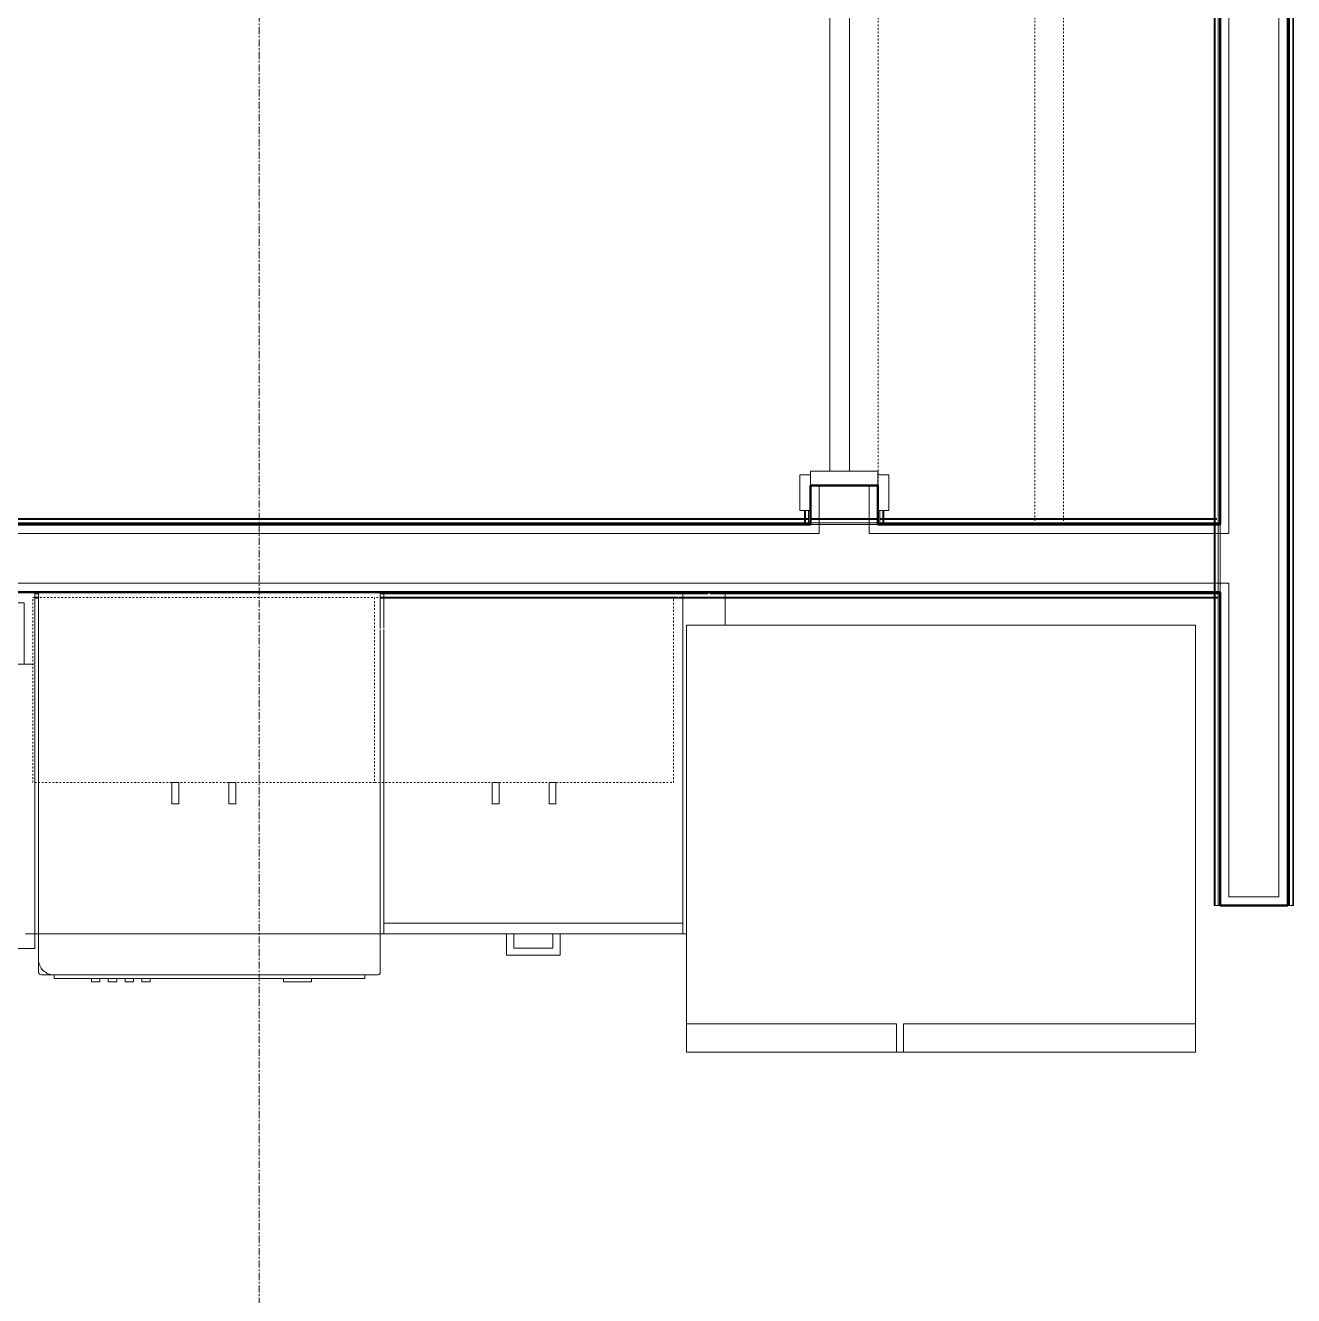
# Model space of a CAD drawing. Header units: inches. Extents: x -4235 to -464, y 9767 to 12347.
# Drawn here: x -2843.7 to -2754.7, y 11397.8 to 11487 of the extents above; entities that cross this region are included whole.
import ezdxf

# ---------------------------------------------------------------- set-up
doc = ezdxf.new("R2010")
doc.units = ezdxf.units.IN
doc.header["$MEASUREMENT"] = 0
doc.linetypes.add('Dash', pattern=[0.25, 0.125, -0.125])
doc.linetypes.add('Grid Line 1_2_', pattern=[0.875, 0.5, -0.125, 0.125, -0.125])
for name, color, linetype, lineweight in [('0-1', 170, 'Continuous', 5), ('0-2', 10, 'Continuous', 9), ('A-DOOR-1', 7, 'Continuous', 9), ('A-DOOR-2', 130, 'Continuous', 20), ('A-DOOR-FRAM-1', 130, 'Continuous', 20), ('A-WALL-1', 250, 'Continuous', 50), ('A-WALL-2', 50, 'Continuous', 13), ('A-WALL-3', 10, 'Continuous', 9), ('A-WALL-4', 254, 'Continuous', 9), ('A-WALL-5', 7, 'Continuous', 9), ('A-WALL-6', 113, 'Continuous', 9), ('P-SANR-FIXT-1', 7, 'Continuous', 9), ('P-SANR-FIXT-2', 254, 'Continuous', 9), ('Q-CASE-1', 254, 'Continuous', 9), ('Q-CASE-2', 7, 'Continuous', 9), ('Q-CASE-3', 7, 'Dash', 9), ('Q-CASE-4', 10, 'Continuous', 9), ('Q-CASE-HDLN-1', 7, 'Dash', 9), ('Q-SPCQ-1', 7, 'Continuous', 9), ('Q-SPCQ-2', 10, 'Continuous', 9), ('Q-SPCQ-3', 254, 'Continuous', 9), ('S-GRID-1', 1, 'Grid Line 1_2_', 9)]:
    doc.layers.add(name, color=color, linetype=linetype, lineweight=lineweight)

# ---------------------------------------------------------------- blocks, each defined once
blk = doc.blocks.new('Basic Wall _ INT - W4BØF - _5_8 GYP - 2X4 WOOD_BATT_ - 5_8 GYP_ - ___-3182054-BACKGROUND - 3RD FLOOR')
at = {"layer": 'A-WALL-3'}
for p, q in [((-2783.848, 11530.715), (-2783.872, 11530.739)), ((-2783.67, 11530.538), (-2783.732, 11530.599)), ((-2783.613, 11530.481), (-2783.666, 11530.534)), ((-2783.521, 11452.3), (-2783.521, 11452.401)), ((-2783.872, 11451.988), (-2783.848, 11451.988)), ((-2783.771, 11451.988), (-2783.808, 11451.988)), ((-2783.75, 11451.988), (-2783.771, 11451.988)), ((-2783.747, 11451.988), (-2783.75, 11451.988)), ((-2783.458, 11451.988), (-2783.747, 11451.988)), ((-2783.732, 11451.988), (-2783.67, 11451.988)), ((-2783.666, 11451.988), (-2783.521, 11451.988)), ((-2783.521, 11452.204), (-2783.521, 11452.282)), ((-2783.521, 11452.141), (-2783.521, 11452.19)), ((-2783.521, 11451.988), (-2783.458, 11451.988))]:
    blk.add_line(p, q, dxfattribs=at)
at = {"layer": 'A-WALL-4'}
for p, q in [((-2783.872, 11530.739), (-2783.872, 11530.477)), ((-2783.872, 11452.977), (-2783.872, 11451.988)), ((-2783.521, 11452.401), (-2783.521, 11452.977)), ((-2783.458, 11452.3), (-2783.458, 11452.401)), ((-2783.829, 11451.988), (-2783.872, 11451.988)), ((-2783.808, 11451.988), (-2783.829, 11451.988)), ((-2783.458, 11452.204), (-2783.458, 11452.282)), ((-2783.458, 11452.141), (-2783.458, 11452.19))]:
    blk.add_line(p, q, dxfattribs=at)
at = {"layer": 'A-WALL-5'}
for p, q in [((-2783.747, 11530.477), (-2783.747, 11530.614)), ((-2783.747, 11451.988), (-2783.747, 11452.977)), ((-2783.458, 11452.401), (-2783.458, 11452.977))]:
    blk.add_line(p, q, dxfattribs=at)
at = {"layer": 'A-WALL-5', "flags": 128}
for points in [[(-2783.829, 11530.697), (-2783.808, 11530.675), (-2783.788, 11530.655), (-2783.771, 11530.638), (-2783.758, 11530.625), (-2783.75, 11530.617), (-2783.747, 11530.614)], [(-2783.747, 11530.614), (-2783.727, 11530.595), (-2783.67, 11530.537), (-2783.612, 11530.48)]]:
    blk.add_lwpolyline(points, dxfattribs=at)
blk = doc.blocks.new('Basic Wall _ INT - W4BØF - _5_8 GYP - 2X4 WOOD_BATT_ - 5_8 GYP_ - ___-3182055-BACKGROUND - 3RD FLOOR')
at = {"layer": 'A-WALL-3'}
for p, q in [((-2788.973, 11535.841), (-2789.036, 11535.903)), ((-2788.828, 11535.695), (-2788.973, 11535.841)), ((-2788.762, 11535.629), (-2788.824, 11535.691)), ((-2788.622, 11535.489), (-2788.646, 11535.513)), ((-2788.622, 11530.477), (-2788.622, 11528.727)), ((-2788.973, 11452.305), (-2788.973, 11452.401)), ((-2788.747, 11451.988), (-2789.036, 11451.988)), ((-2789.036, 11451.988), (-2788.973, 11451.988)), ((-2788.973, 11452.208), (-2788.973, 11452.282)), ((-2788.973, 11452.143), (-2788.973, 11452.19)), ((-2788.973, 11451.988), (-2788.828, 11451.988)), ((-2788.824, 11451.988), (-2788.762, 11451.988)), ((-2788.686, 11451.988), (-2788.747, 11451.988)), ((-2788.646, 11451.988), (-2788.622, 11451.988))]:
    blk.add_line(p, q, dxfattribs=at)
at = {"layer": 'A-WALL-4'}
for p, q in [((-2788.973, 11530.477), (-2788.973, 11535.841)), ((-2788.622, 11535.489), (-2788.622, 11530.477)), ((-2789.036, 11452.305), (-2789.036, 11452.401)), ((-2788.973, 11452.401), (-2788.973, 11452.977)), ((-2788.622, 11452.977), (-2788.622, 11451.988)), ((-2789.036, 11452.208), (-2789.036, 11452.282)), ((-2789.036, 11452.143), (-2789.036, 11452.19)), ((-2788.665, 11451.988), (-2788.686, 11451.988)), ((-2788.622, 11451.988), (-2788.665, 11451.988))]:
    blk.add_line(p, q, dxfattribs=at)
at = {"layer": 'A-WALL-5'}
for p, q in [((-2789.036, 11530.477), (-2789.036, 11535.903)), ((-2788.747, 11535.614), (-2788.747, 11530.477)), ((-2788.665, 11535.532), (-2788.622, 11535.489)), ((-2789.036, 11452.401), (-2789.036, 11452.977)), ((-2788.747, 11452.977), (-2788.747, 11451.988))]:
    blk.add_line(p, q, dxfattribs=at)
at = {"layer": 'A-WALL-5', "flags": 128}
for points in [[(-2789.036, 11535.903), (-2788.916, 11535.783), (-2788.824, 11535.692), (-2788.767, 11535.634), (-2788.747, 11535.614)], [(-2788.747, 11535.614), (-2788.744, 11535.612), (-2788.736, 11535.603), (-2788.723, 11535.59), (-2788.706, 11535.573), (-2788.686, 11535.554), (-2788.665, 11535.532)]]:
    blk.add_lwpolyline(points, dxfattribs=at)
blk = doc.blocks.new('SLIDING - FLUSH - 6-0 x 6-8-3203588-BACKGROUND - 3RD FLOOR')
at = {"layer": 'A-DOOR-1'}
for p, q in [((-38.75, 3.25), (-36.25, 3.25)), ((-38.75, 2.5), (-38.75, 3.25)), ((-36.25, 3.25), (-36.25, 2.5)), ((36.25, 3.25), (38.75, 3.25)), ((36.25, 2.5), (36.25, 3.25)), ((38.75, 3.25), (38.75, 2.5)), ((-36.25, 2.5), (-38.75, 2.5)), ((38.75, 2.5), (36.25, 2.5)), ((-38.75, -2.25), (-36.25, -2.25)), ((-38.75, -3), (-38.75, -2.25)), ((-36.25, -2.25), (-36.25, -3)), ((36.25, -2.25), (38.75, -2.25)), ((36.25, -3), (36.25, -2.25)), ((38.75, -2.25), (38.75, -3)), ((-36.25, -3), (-38.75, -3)), ((38.75, -3), (36.25, -3))]:
    blk.add_line(p, q, dxfattribs=at)
at = {"layer": 'A-DOOR-2'}
for p, q in [((-1, -0.875), (-1, 0.5)), ((-1, 0.5), (36, 0.5)), ((36, 0.5), (36, -0.875)), ((-36, -2.25), (-36, -0.875)), ((-36, -0.875), (1, -0.875)), ((36, -0.875), (-1, -0.875)), ((1, -0.875), (1, -2.25)), ((1, -2.25), (-36, -2.25))]:
    blk.add_line(p, q, dxfattribs=at)
at = {"layer": 'A-DOOR-FRAM-1'}
for p, q in [((-37, -2.25), (-37, 2.5)), ((-37, 2.5), (-36, 2.5)), ((-36, 2.5), (-36, -2.25)), ((36, 2.5), (37, 2.5)), ((36, -2.25), (36, 2.5)), ((37, 2.5), (37, -2.25)), ((-36, -2.25), (-37, -2.25)), ((37, -2.25), (36, -2.25))]:
    blk.add_line(p, q, dxfattribs=at)
blk = doc.blocks.new('Basic Wall _ INT - W4BØF - _5_8 GYP - 2X4 WOOD_BATT_ - 5_8 GYP_ - ___-3182057-BACKGROUND - 3RD FLOOR')
at = {"layer": 'A-WALL-3'}
for p, q in [((-2912.699, 11452.282), (-2912.699, 11452.401)), ((-2912.699, 11452.401), (-2912.699, 11452.339)), ((-2759.849, 11452.339), (-2759.849, 11452.401)), ((-2759.849, 11452.401), (-2759.849, 11452.282)), ((-2912.699, 11452.339), (-2912.699, 11452.193)), ((-2912.074, 11452.339), (-2912.699, 11452.339)), ((-2912.699, 11452.113), (-2912.699, 11452.282)), ((-2912.699, 11452.189), (-2912.699, 11452.128)), ((-2912.699, 11452.11), (-2912.699, 11452.113)), ((-2912.699, 11452.031), (-2912.699, 11452.11)), ((-2912.699, 11451.988), (-2912.699, 11452.031)), ((-2912.699, 11452.012), (-2912.699, 11451.988)), ((-2912.699, 11451.988), (-2912.074, 11451.988)), ((-2788.916, 11452.339), (-2789.02, 11452.339)), ((-2788.824, 11452.339), (-2788.904, 11452.339)), ((-2788.767, 11452.339), (-2788.817, 11452.339)), ((-2783.872, 11452.339), (-2788.622, 11452.339)), ((-2788.622, 11451.988), (-2783.872, 11451.988)), ((-2783.67, 11452.339), (-2783.72, 11452.339)), ((-2783.578, 11452.339), (-2783.658, 11452.339)), ((-2783.458, 11452.339), (-2783.562, 11452.339)), ((-2760.174, 11452.339), (-2760.262, 11452.339)), ((-2760.075, 11452.339), (-2760.143, 11452.339)), ((-2759.849, 11452.193), (-2759.849, 11452.339)), ((-2759.849, 11452.282), (-2759.849, 11452.132)), ((-2759.849, 11452.128), (-2759.849, 11452.189)), ((-2759.849, 11452.132), (-2759.849, 11452.113)), ((-2759.849, 11452.113), (-2759.849, 11452.11)), ((-2759.849, 11452.11), (-2759.849, 11452.089)), ((-2759.849, 11452.089), (-2759.849, 11452.052)), ((-2759.849, 11451.988), (-2759.849, 11452.012))]:
    blk.add_line(p, q, dxfattribs=at)
at = {"layer": 'A-WALL-4'}
for p, q in [((-2912.074, 11452.401), (-2912.699, 11452.401)), ((-2788.916, 11452.401), (-2789.017, 11452.401)), ((-2788.824, 11452.401), (-2788.902, 11452.401)), ((-2788.767, 11452.401), (-2788.816, 11452.401)), ((-2783.872, 11452.401), (-2788.622, 11452.401)), ((-2783.67, 11452.401), (-2783.718, 11452.401)), ((-2783.578, 11452.401), (-2783.656, 11452.401)), ((-2783.458, 11452.401), (-2783.56, 11452.401)), ((-2760.174, 11452.401), (-2760.262, 11452.401)), ((-2760.075, 11452.401), (-2760.143, 11452.401)), ((-2912.074, 11452.113), (-2912.699, 11452.113)), ((-2789.036, 11452.339), (-2912.074, 11452.339)), ((-2912.074, 11451.988), (-2788.622, 11451.988)), ((-2788.025, 11452.113), (-2788.622, 11452.113)), ((-2784.497, 11452.113), (-2787.997, 11452.113)), ((-2783.872, 11452.113), (-2784.468, 11452.113)), ((-2783.872, 11451.988), (-2759.849, 11451.988)), ((-2760.262, 11452.339), (-2783.458, 11452.339)), ((-2759.849, 11452.052), (-2759.849, 11452.031)), ((-2759.849, 11452.031), (-2759.849, 11451.988))]:
    blk.add_line(p, q, dxfattribs=at)
at = {"layer": 'A-WALL-5'}
for p, q in [((-2789.036, 11452.401), (-2912.074, 11452.401)), ((-2760.262, 11452.401), (-2783.458, 11452.401)), ((-2788.622, 11452.113), (-2912.074, 11452.113)), ((-2759.849, 11452.113), (-2783.872, 11452.113))]:
    blk.add_line(p, q, dxfattribs=at)
blk = doc.blocks.new('Basic Wall _ INT - W4BØF - _5_8 GYP - 2X4 WOOD_BATT_ - 5_8 GYP_ - ___-3182056-BACKGROUND - 3RD FLOOR')
at = {"layer": 'A-WALL-3'}
for p, q in [((-2912.699, 11447.238), (-2912.699, 11447.214)), ((-2912.699, 11447.195), (-2912.699, 11447.238)), ((-2912.699, 11447.238), (-2912.074, 11447.238)), ((-2912.699, 11447.115), (-2912.699, 11447.195)), ((-2912.699, 11447.113), (-2912.699, 11447.115)), ((-2912.699, 11447.035), (-2912.699, 11447.113)), ((-2912.699, 11447.098), (-2912.699, 11447.036)), ((-2912.074, 11447.238), (-2876.074, 11447.238)), ((-2912.074, 11447.113), (-2911.267, 11447.113)), ((-2911.179, 11447.113), (-2876.074, 11447.113)), ((-2876.074, 11447.238), (-2843.074, 11447.238)), ((-2843.074, 11447.238), (-2842.824, 11447.238)), ((-2843.074, 11447.113), (-2842.824, 11447.113)), ((-2818.824, 11447.238), (-2794.599, 11447.238)), ((-2818.824, 11447.113), (-2795.787, 11447.113)), ((-2795.674, 11447.113), (-2794.599, 11447.113)), ((-2759.849, 11447.214), (-2759.849, 11447.238)), ((-2759.849, 11447.174), (-2759.849, 11447.113)), ((-2759.849, 11447.113), (-2759.849, 11446.944)), ((-2759.849, 11447.036), (-2759.849, 11447.098)), ((-2912.699, 11446.944), (-2912.699, 11447.035)), ((-2912.699, 11447.032), (-2912.699, 11446.887)), ((-2912.699, 11446.824), (-2912.699, 11446.944)), ((-2912.699, 11446.887), (-2912.699, 11446.824)), ((-2912.074, 11446.887), (-2912.699, 11446.887)), ((-2909.651, 11446.887), (-2912.074, 11446.887)), ((-2876.074, 11446.887), (-2909.561, 11446.887)), ((-2842.824, 11446.887), (-2843.074, 11446.887)), ((-2797.936, 11446.887), (-2818.824, 11446.887)), ((-2794.599, 11446.887), (-2797.878, 11446.887)), ((-2760.167, 11446.887), (-2760.262, 11446.887)), ((-2760.07, 11446.887), (-2760.143, 11446.887)), ((-2760.005, 11446.887), (-2760.051, 11446.887)), ((-2759.849, 11446.887), (-2759.849, 11447.032)), ((-2759.849, 11446.944), (-2759.849, 11446.824)), ((-2759.849, 11446.824), (-2759.849, 11446.887))]:
    blk.add_line(p, q, dxfattribs=at)
at = {"layer": 'A-WALL-4'}
for p, q in [((-2912.699, 11447.113), (-2912.074, 11447.113)), ((-2794.599, 11447.238), (-2759.849, 11447.238)), ((-2759.849, 11447.238), (-2759.849, 11447.195)), ((-2759.849, 11447.195), (-2759.849, 11447.174)), ((-2912.074, 11446.824), (-2912.699, 11446.824)), ((-2886.324, 11446.824), (-2887.074, 11446.824)), ((-2842.824, 11446.824), (-2843.074, 11446.824)), ((-2798.53, 11446.824), (-2818.824, 11446.824)), ((-2794.599, 11446.824), (-2798.508, 11446.824)), ((-2760.262, 11446.887), (-2794.599, 11446.887)), ((-2760.167, 11446.824), (-2760.262, 11446.824)), ((-2760.07, 11446.824), (-2760.143, 11446.824)), ((-2760.005, 11446.824), (-2760.051, 11446.824))]:
    blk.add_line(p, q, dxfattribs=at)
at = {"layer": 'A-WALL-5'}
for p, q in [((-2794.599, 11447.113), (-2759.849, 11447.113)), ((-2760.262, 11446.824), (-2794.599, 11446.824))]:
    blk.add_line(p, q, dxfattribs=at)
blk = doc.blocks.new('Basic Wall _ INT - W4BØF - _5_8 GYP - 2X4 WOOD_BATT_ - 5_8 GYP_ - ___-3182058-BACKGROUND - 3RD FLOOR')
at = {"layer": 'A-WALL-3'}
for p, q in [((-2760.2, 11452.401), (-2760.2, 11452.282)), ((-2760.2, 11452.282), (-2760.2, 11452.19)), ((-2760.2, 11452.19), (-2760.2, 11452.132)), ((-2760.2, 11451.988), (-2760.2, 11451.372)), ((-2759.849, 11447.238), (-2759.849, 11451.988)), ((-2760.2, 11451.363), (-2760.2, 11447.913)), ((-2760.2, 11447.863), (-2760.2, 11447.239)), ((-2760.2, 11447.093), (-2760.2, 11447.035)), ((-2760.2, 11447.035), (-2760.2, 11446.944)), ((-2760.2, 11446.944), (-2760.2, 11446.824))]:
    blk.add_line(p, q, dxfattribs=at)
at = {"layer": 'A-WALL-4'}
for p, q in [((-2760.2, 11530.388), (-2760.2, 11452.401)), ((-2759.849, 11451.988), (-2759.849, 11530.739)), ((-2760.262, 11452.401), (-2760.262, 11452.282)), ((-2760.262, 11452.282), (-2760.262, 11452.19)), ((-2760.262, 11452.19), (-2760.262, 11452.133)), ((-2760.262, 11451.988), (-2760.262, 11451.373)), ((-2759.974, 11451.988), (-2759.974, 11451.366)), ((-2760.262, 11451.363), (-2760.262, 11447.921)), ((-2759.974, 11451.363), (-2759.974, 11447.88)), ((-2760.262, 11447.914), (-2760.262, 11447.239)), ((-2760.262, 11447.093), (-2760.262, 11447.035)), ((-2759.974, 11447.863), (-2759.974, 11447.238)), ((-2759.849, 11425.227), (-2759.849, 11447.238)), ((-2760.262, 11447.035), (-2760.262, 11446.944)), ((-2760.262, 11446.944), (-2760.262, 11446.824)), ((-2760.2, 11446.824), (-2760.2, 11425.227)), ((-2760.262, 11425.227), (-2760.2, 11425.227)), ((-2760.2, 11425.227), (-2760.054, 11425.227)), ((-2760.051, 11425.227), (-2759.989, 11425.227)), ((-2759.873, 11425.227), (-2759.849, 11425.227))]:
    blk.add_line(p, q, dxfattribs=at)
at = {"layer": 'A-WALL-5'}
for p, q in [((-2760.262, 11530.326), (-2760.262, 11452.401)), ((-2759.974, 11530.614), (-2759.974, 11451.988)), ((-2759.974, 11447.238), (-2759.974, 11425.227)), ((-2760.262, 11446.824), (-2760.262, 11425.227)), ((-2759.974, 11425.227), (-2760.262, 11425.227)), ((-2759.892, 11425.227), (-2759.974, 11425.227)), ((-2759.849, 11425.227), (-2759.892, 11425.227))]:
    blk.add_line(p, q, dxfattribs=at)
blk = doc.blocks.new('Basic Wall _ INT - W4BØF - _5_8 GYP - 2X4 WOOD_BATT_ - 5_8 GYP_ - ___-3182059-BACKGROUND - 3RD FLOOR')
at = {"layer": 'A-WALL-4'}
for p, q in [((-2755.099, 11425.227), (-2755.099, 11535.489)), ((-2754.748, 11535.841), (-2754.748, 11425.227)), ((-2755.099, 11425.227), (-2755.075, 11425.227)), ((-2754.959, 11425.227), (-2754.897, 11425.227)), ((-2754.893, 11425.227), (-2754.748, 11425.227)), ((-2754.748, 11425.227), (-2754.685, 11425.227))]:
    blk.add_line(p, q, dxfattribs=at)
at = {"layer": 'A-WALL-5'}
for p, q in [((-2754.974, 11425.227), (-2754.974, 11535.614)), ((-2754.685, 11535.903), (-2754.685, 11425.227)), ((-2755.056, 11425.227), (-2755.099, 11425.227)), ((-2754.974, 11425.227), (-2755.056, 11425.227)), ((-2754.685, 11425.227), (-2754.974, 11425.227))]:
    blk.add_line(p, q, dxfattribs=at)
blk = doc.blocks.new('Refrigerator_-_Side-by-Side_6047 - 36_ X 30_-345559-BACKGROUND - 3RD FLOOR')
at = {"layer": 'Q-SPCQ-1'}
for p, q in [((17.875, 14.422), (-17.875, 14.422)), ((-17.875, 14.422), (-17.875, -15.578)), ((17.875, -15.578), (17.875, 14.422)), ((-17.875, -13.578), (-3.125, -13.578)), ((-17.875, -13.578), (-17.875, -15.578)), ((-3.125, -15.578), (-3.125, -13.578)), ((-2.625, -13.578), (17.875, -13.578)), ((-2.625, -13.578), (-2.625, -15.578)), ((17.875, -15.578), (17.875, -13.578)), ((-17.875, -15.578), (17.875, -15.578)), ((-3.125, -15.578), (-17.875, -15.578)), ((17.875, -15.578), (-2.625, -15.578))]:
    blk.add_line(p, q, dxfattribs=at)
blk = doc.blocks.new('Dishwasher_15404 - 34_ counter-V335-BACKGROUND - 3RD FLOOR')
at = {"layer": 'Q-SPCQ-1'}
for p, q in [((26.678, 0), (24, 0)), ((26.875, -22.928), (26.875, -0.197)), ((27.125, -1.093), (26.875, -1.093)), ((27.125, -1.093), (27.125, -22.907)), ((27.375, -4.824), (27.125, -4.824)), ((27.375, -4.824), (27.375, -5.808)), ((27.375, -5.808), (27.375, -6.793)), ((27.125, -6.793), (27.375, -6.793)), ((27.375, -16.15), (27.125, -16.15)), ((27.125, -16.741), (27.375, -16.741)), ((27.375, -16.15), (27.375, -16.741)), ((27.375, -17.331), (27.125, -17.331)), ((27.375, -17.331), (27.375, -17.922)), ((27.125, -17.922), (27.375, -17.922)), ((27.375, -18.512), (27.125, -18.512)), ((27.375, -18.512), (27.375, -19.103)), ((27.125, -19.103), (27.375, -19.103)), ((27.375, -19.693), (27.125, -19.693)), ((27.125, -20.284), (27.375, -20.284)), ((27.375, -19.693), (27.375, -20.284)), ((27.125, -22.907), (26.875, -22.907)), ((26.875, -23.803), (26.875, -22.928)), ((24, -24), (25.803, -24)), ((25.803, -24), (26.678, -24))]:
    blk.add_line(p, q, dxfattribs=at)
for centre, radius, start, end in [((26.678, -0.197), 0.197, 360, 90), ((26.678, -0.197), 0.197, 15, 90), ((25.803, -22.928), 1.072, 270, 0), ((26.678, -23.803), 0.197, 270, 0)]:
    blk.add_arc(centre, radius, start, end, dxfattribs=at)
at = {"layer": 'Q-SPCQ-2'}
for p, q in [((0.375, 0), (0, 0)), ((0, 0), (0, -24)), ((0, -24), (0.375, -24))]:
    blk.add_line(p, q, dxfattribs=at)
at = {"layer": 'Q-SPCQ-3'}
for p, q in [((2.549, 0), (0.375, 0)), ((24, 0), (2.638, 0)), ((0.375, -24), (5.074, -24)), ((5.104, -24), (24, -24))]:
    blk.add_line(p, q, dxfattribs=at)
blk = doc.blocks.new('OD_CW_Closet - OD_CW_Closet-3241815-BACKGROUND - 3RD FLOOR')
at = {"layer": 'Q-CASE-HDLN-1'}
for p, q in [((0.738, -24), (0.738, 0)), ((0.738, 0), (79.489, 0)), ((79.489, 0), (79.489, -24)), ((0.738, -11), (79.489, -11)), ((0.738, -13), (79.489, -13)), ((79.489, -24), (0.738, -24))]:
    blk.add_line(p, q, dxfattribs=at)
blk = doc.blocks.new('Vanity Cabinet-Double Door - 33_-V340-BACKGROUND - 3RD FLOOR')
at = {"layer": 'Q-CASE-1'}
for p, q in [((-15.762, 5.058), (-15.762, 0.375)), ((-15.762, 5.058), (-15.762, 0.375)), ((-15.012, 5.058), (-15.012, 0.75)), ((16.488, 0.75), (16.488, 5.058)), ((-15.012, 0.75), (16.488, 0.75))]:
    blk.add_line(p, q, dxfattribs=at)
at = {"layer": 'Q-CASE-4'}
for p, q in [((-15.762, 0.375), (-15.762, 0)), ((-15.762, 0.375), (-15.762, 0)), ((17.238, 0), (17.238, 0.375)), ((17.238, 0), (17.238, 0.375)), ((-15.762, 0), (17.238, 0)), ((-15.762, 0), (17.238, 0)), ((-15.762, 0), (17.238, 0))]:
    blk.add_line(p, q, dxfattribs=at)
blk = doc.blocks.new('Base Cabinet 3 Drawer 230 - Base Cabinet 3 Drawer 230 21_-V341-BACKGROUND - 3RD FLOOR')
at = {"layer": 'Q-CASE-1'}
for p, q in [((-9.762, 24), (11.238, 24)), ((-9.762, 23.25), (-9.762, 24)), ((11.238, 23.25), (-9.762, 23.25)), ((-9.762, 23.25), (-9.762, 0.375)), ((-0.638, 24), (-1.137, 24)), ((2.113, 24), (2.613, 24)), ((11.238, 24), (11.238, 23.25)), ((11.238, 2.611), (11.238, 23.25)), ((11.238, 0.375), (11.238, 2.523))]:
    blk.add_line(p, q, dxfattribs=at)
at = {"layer": 'Q-CASE-2'}
for p, q in [((2.613, 25.5), (-1.137, 25.5)), ((-1.137, 25.5), (-1.137, 24)), ((-0.638, 24), (-0.638, 25.001)), ((-0.638, 25.001), (2.113, 25.001)), ((2.113, 25.001), (2.113, 24)), ((2.613, 24), (2.613, 25.5))]:
    blk.add_line(p, q, dxfattribs=at)
at = {"layer": 'Q-CASE-4'}
for p, q in [((-0.638, 24), (-1.137, 24)), ((-0.638, 24), (-1.137, 24)), ((2.113, 24), (2.613, 24)), ((2.113, 24), (2.613, 24)), ((-9.762, 0.313), (-9.762, 0.01)), ((11.238, 0), (11.238, 0.375)), ((-9.762, 0), (11.238, 0))]:
    blk.add_line(p, q, dxfattribs=at)
blk = doc.blocks.new('300 Series Wall Hung Cabinet_302 - 24_ X 24_-2590484-BACKGROUND - 3RD FLOOR')
at = {"layer": 'Q-CASE-2'}
for p, q in [((-1.762, 14.687), (-2.25, 14.687)), ((-2.25, 14.687), (-2.25, 13.188)), ((-1.762, 13.188), (-1.762, 14.687)), ((2.238, 14.687), (1.75, 14.687)), ((1.75, 14.687), (1.75, 13.188)), ((2.238, 13.188), (2.238, 14.687)), ((-1.762, 13.188), (-2.25, 13.188)), ((2.238, 13.188), (1.75, 13.188))]:
    blk.add_line(p, q, dxfattribs=at)
at = {"layer": 'Q-CASE-3'}
for p, q in [((-12, 0.187), (-12, 13.188)), ((-12, 13.188), (12, 13.188)), ((12, 13.188), (12, 0.187)), ((12, 0.187), (-12, 0.187))]:
    blk.add_line(p, q, dxfattribs=at)
blk = doc.blocks.new('Stainless Steel Farmhous Kitchen Sink - Stainless Steel Farmhous Kitchen Sink-V354-BACKGROUND - 3RD FLOOR')
at = {"layer": 'P-SANR-FIXT-1'}
for p, q in [((-33, 22.203), (-33, 21.189)), ((0, 22.203), (-33, 22.203)), ((0, 21.189), (0, 22.203)), ((-31, 3), (-31, 16.956)), ((-31, 16.956), (-2, 16.956)), ((-2, 16.956), (-2, 3)), ((-17.086, 3), (-31, 3)), ((-2, 3), (-15.748, 3))]:
    blk.add_line(p, q, dxfattribs=at)
at = {"layer": 'P-SANR-FIXT-2'}
for p, q in [((-33, 21.189), (-33, 2.319)), ((0, 9.814), (0, 21.189)), ((-33, 2.247), (-17.319, 2.247)), ((-15.681, 2.247), (-0.25, 2.247))]:
    blk.add_line(p, q, dxfattribs=at)
blk = doc.blocks.new('300 Series Wall Hung Cabinet_302 - 21_ X 24_-2838280-BACKGROUND - 3RD FLOOR')
at = {"layer": 'Q-CASE-2'}
for p, q in [((-2.25, -13.188), (-1.762, -13.188)), ((-2.25, -13.188), (-2.25, -14.687)), ((-1.762, -14.687), (-1.762, -13.188)), ((1.75, -13.188), (2.238, -13.188)), ((1.75, -13.188), (1.75, -14.687)), ((2.238, -14.687), (2.238, -13.188)), ((-2.25, -14.687), (-1.762, -14.687)), ((1.75, -14.687), (2.238, -14.687))]:
    blk.add_line(p, q, dxfattribs=at)
at = {"layer": 'Q-CASE-3'}
for p, q in [((10.5, -0.188), (-10.5, -0.188)), ((-10.5, -0.188), (-10.5, -13.188)), ((10.5, -13.188), (10.5, -0.188)), ((-10.5, -13.188), (10.5, -13.188))]:
    blk.add_line(p, q, dxfattribs=at)
blk = doc.blocks.new('CTR - 1st Phase - Unit Layouts_rvt-2-BACKGROUND - 3RD FLOOR')
at = {"layer": 'A-WALL-1'}
for p, q in [((-2759.849, 11530.739), (-2759.849, 11451.988)), ((-2755.099, 11425.227), (-2755.099, 11530.739)), ((-2788.622, 11454.727), (-2788.622, 11451.988)), ((-2783.872, 11454.727), (-2788.622, 11454.727)), ((-2783.872, 11451.988), (-2783.872, 11454.727)), ((-2788.622, 11451.988), (-2912.699, 11451.988)), ((-2759.849, 11451.988), (-2783.872, 11451.988)), ((-2912.699, 11447.238), (-2759.849, 11447.238)), ((-2759.849, 11447.238), (-2759.849, 11425.227)), ((-2759.849, 11425.227), (-2759.224, 11425.227)), ((-2759.224, 11425.227), (-2755.724, 11425.227)), ((-2755.724, 11425.227), (-2755.099, 11425.227))]:
    blk.add_line(p, q, dxfattribs=at)
at = {"layer": 'A-WALL-2'}
for p, q in [((-2759.224, 11530.739), (-2759.224, 11451.363)), ((-2755.724, 11530.739), (-2755.724, 11425.852)), ((-2787.997, 11451.988), (-2787.997, 11454.727)), ((-2784.497, 11451.988), (-2784.497, 11454.727)), ((-2787.997, 11451.988), (-2787.997, 11451.363)), ((-2784.497, 11451.988), (-2784.497, 11451.363)), ((-2787.997, 11451.363), (-2912.074, 11451.363)), ((-2759.849, 11451.363), (-2784.497, 11451.363)), ((-2759.849, 11451.363), (-2759.224, 11451.363)), ((-2759.849, 11447.863), (-2912.074, 11447.863)), ((-2759.849, 11447.863), (-2759.224, 11447.863)), ((-2759.224, 11447.863), (-2759.224, 11425.852)), ((-2759.224, 11425.852), (-2755.724, 11425.852))]:
    blk.add_line(p, q, dxfattribs=at)
at = {"layer": 'A-WALL-3'}
for p, q in [((-2759.849, 11530.739), (-2759.849, 11452.401)), ((-2755.099, 11425.227), (-2755.099, 11530.739)), ((-2788.622, 11454.727), (-2783.872, 11454.727)), ((-2788.622, 11452.977), (-2788.622, 11452.401)), ((-2788.622, 11452.401), (-2788.622, 11452.304)), ((-2783.872, 11452.401), (-2783.872, 11452.977)), ((-2783.872, 11452.301), (-2783.872, 11452.401)), ((-2759.849, 11452.401), (-2759.849, 11452.132)), ((-2789.036, 11451.988), (-2912.074, 11451.988)), ((-2788.767, 11451.988), (-2789.036, 11451.988)), ((-2788.622, 11452.282), (-2788.622, 11452.207)), ((-2788.622, 11452.19), (-2788.622, 11452.143)), ((-2783.872, 11452.204), (-2783.872, 11452.282)), ((-2783.872, 11452.141), (-2783.872, 11452.19)), ((-2783.458, 11451.988), (-2783.727, 11451.988)), ((-2760.262, 11451.988), (-2783.458, 11451.988)), ((-2760.173, 11451.988), (-2760.262, 11451.988)), ((-2760.074, 11451.988), (-2760.143, 11451.988)), ((-2843.074, 11447.238), (-2842.824, 11447.238)), ((-2818.824, 11447.238), (-2794.599, 11447.238)), ((-2794.599, 11447.238), (-2760.262, 11447.238)), ((-2760.262, 11447.238), (-2760.168, 11447.238)), ((-2760.143, 11447.238), (-2760.07, 11447.238)), ((-2760.051, 11447.238), (-2760.005, 11447.238)), ((-2759.849, 11447.093), (-2759.849, 11446.824)), ((-2759.849, 11446.824), (-2759.849, 11425.227))]:
    blk.add_line(p, q, dxfattribs=at)
at = {"layer": 'A-WALL-4'}
blk.add_line((-2755.099, 11425.227), (-2759.849, 11425.227), dxfattribs=at)
at = {"layer": 'A-WALL-6'}
for p, q in [((-2794.599, 11447.238), (-2912.074, 11447.238)), ((-2912.074, 11447.238), (-2794.599, 11447.238)), ((-2794.599, 11446.863), (-2794.599, 11447.238)), ((-2794.599, 11447.238), (-2794.599, 11446.863)), ((-2794.599, 11444.925), (-2794.599, 11446.863)), ((-2794.599, 11446.863), (-2794.599, 11444.925)), ((-2843.747, 11423.238), (-2797.324, 11423.238)), ((-2797.324, 11423.238), (-2843.747, 11423.238))]:
    blk.add_line(p, q, dxfattribs=at)
at = {"layer": '0-2'}
for name, p in [('Basic Wall _ INT - W4BØF - _5_8 GYP - 2X4 WOOD_BATT_ - 5_8 GYP_ - ___-3182055-BACKGROUND - 3RD FLOOR', (0, 0)), ('Basic Wall _ INT - W4BØF - _5_8 GYP - 2X4 WOOD_BATT_ - 5_8 GYP_ - ___-3182059-BACKGROUND - 3RD FLOOR', (0, 0)), ('Basic Wall _ INT - W4BØF - _5_8 GYP - 2X4 WOOD_BATT_ - 5_8 GYP_ - ___-3182054-BACKGROUND - 3RD FLOOR', (0, 0)), ('Basic Wall _ INT - W4BØF - _5_8 GYP - 2X4 WOOD_BATT_ - 5_8 GYP_ - ___-3182058-BACKGROUND - 3RD FLOOR', (0, 0)), ('Basic Wall _ INT - W4BØF - _5_8 GYP - 2X4 WOOD_BATT_ - 5_8 GYP_ - ___-3182057-BACKGROUND - 3RD FLOOR', (0, 0)), ('Basic Wall _ INT - W4BØF - _5_8 GYP - 2X4 WOOD_BATT_ - 5_8 GYP_ - ___-3182056-BACKGROUND - 3RD FLOOR', (0, 0)), ('300 Series Wall Hung Cabinet_302 - 21_ X 24_-2838280-BACKGROUND - 3RD FLOOR', (-2808.724, 11447.05)), ('Refrigerator_-_Side-by-Side_6047 - 36_ X 30_-345559-BACKGROUND - 3RD FLOOR', (-2779.449, 11430.503))]:
    blk.add_blockref(name, p, dxfattribs=at)
for name, p, rotation in [('SLIDING - FLUSH - 6-0 x 6-8-3203588-BACKGROUND - 3RD FLOOR', (-2786.372, 11491.727), 270.0000000000066), ('OD_CW_Closet - OD_CW_Closet-3241815-BACKGROUND - 3RD FLOOR', (-2783.849, 11451.25), 90.00000000004762), ('Vanity Cabinet-Double Door - 33_-V340-BACKGROUND - 3RD FLOOR', (-2858.836, 11447.238), 180), ('Dishwasher_15404 - 34_ counter-V335-BACKGROUND - 3RD FLOOR', (-2818.824, 11447.238), 269.9999999999326), ('Base Cabinet 3 Drawer 230 - Base Cabinet 3 Drawer 230 21_-V341-BACKGROUND - 3RD FLOOR', (-2807.336, 11447.238), 180), ('300 Series Wall Hung Cabinet_302 - 24_ X 24_-2590484-BACKGROUND - 3RD FLOOR', (-2831.224, 11447.05), 180), ('Stainless Steel Farmhous Kitchen Sink - Stainless Steel Farmhous Kitchen Sink-V354-BACKGROUND - 3RD FLOOR', (-2876.074, 11444.427), 180)]:
    blk.add_blockref(name, p, dxfattribs=dict(at, rotation=rotation))

msp = doc.modelspace()

# ---------------------------------------------------------------- linework, layer by layer
at = {"layer": 'S-GRID-1'}
msp.add_line((-2827.324, 9836.18), (-2827.324, 12297.926), dxfattribs=at)

# ---------------------------------------------------------------- block references
at = {"layer": '0-1'}
msp.add_blockref('CTR - 1st Phase - Unit Layouts_rvt-2-BACKGROUND - 3RD FLOOR', (0, 0), dxfattribs=at)

doc.saveas('drawing.dxf')
